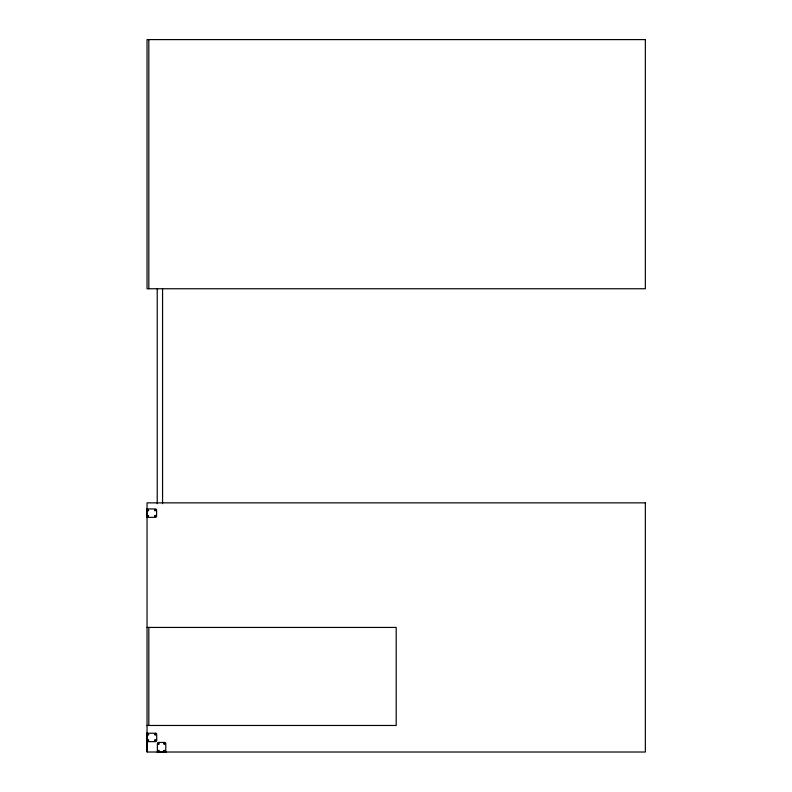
<?xml version="1.0" encoding="UTF-8"?>
<svg xmlns="http://www.w3.org/2000/svg" width="792" height="792" viewBox="0 0 792 792"><rect width="100%" height="100%" fill="white"/><g stroke="black" fill="none" stroke-linecap="round" stroke-linejoin="round"><path stroke-width="1.19" d="M146.649 517.354L155.48 517.354A1.257 1.257 0 0 0 156.598 516.236L156.598 510.068A1.257 1.257 0 0 0 155.48 508.949L146.649 508.949L146.787 517.354M147.035 627.432L396.198 627.432L396.198 725.472L147.035 725.472M147.035 742.203L147.173 751.875M157.37 752.261L165.775 752.261M162.568 288.516L162.568 503.672M157.232 288.516L157.232 503.672M148.817 39.6L148.817 288.753M148.817 627.432L148.817 725.472M146.886 733.234L146.886 741.639M147.649 510.206C148.332 512.345 149.312 508.692 147.649 510.206M147.649 515.81C148.332 517.948 149.312 514.295 147.649 515.81M154.658 510.206C155.341 512.345 156.321 508.692 154.658 510.206M154.658 515.81C155.341 517.948 156.321 514.295 154.658 515.81M147.748 734.491C148.431 736.629 149.411 732.976 147.748 734.491M147.748 740.094C148.431 742.233 149.411 738.58 147.748 740.094M154.757 734.491C155.44 736.629 156.42 732.976 154.757 734.491M154.757 740.094C155.44 742.233 156.42 738.58 154.757 740.094M158.232 743.708C158.915 745.846 159.895 742.193 158.232 743.708M158.232 750.717C158.915 752.855 159.895 749.202 158.232 750.717M163.835 743.708C164.528 745.846 165.498 742.193 163.835 743.708M163.835 750.717C164.528 752.855 165.498 749.202 163.835 750.717M645.351 39.6L147.035 39.6L147.035 288.753L645.351 288.753L645.351 39.6M645.351 502.861L147.035 502.861L147.035 752.014L645.351 752.014L645.351 502.861M155.578 733.234L146.748 733.234L146.748 741.639L155.578 741.639A1.257 1.257 0 0 0 156.697 740.52L156.697 734.352A1.257 1.257 0 0 0 155.578 733.234M164.657 742.451L158.489 742.451A1.257 1.257 0 0 0 157.37 743.569L157.37 752.4L165.775 752.4L165.775 743.569A1.257 1.257 0 0 0 164.657 742.451"/></g></svg>
